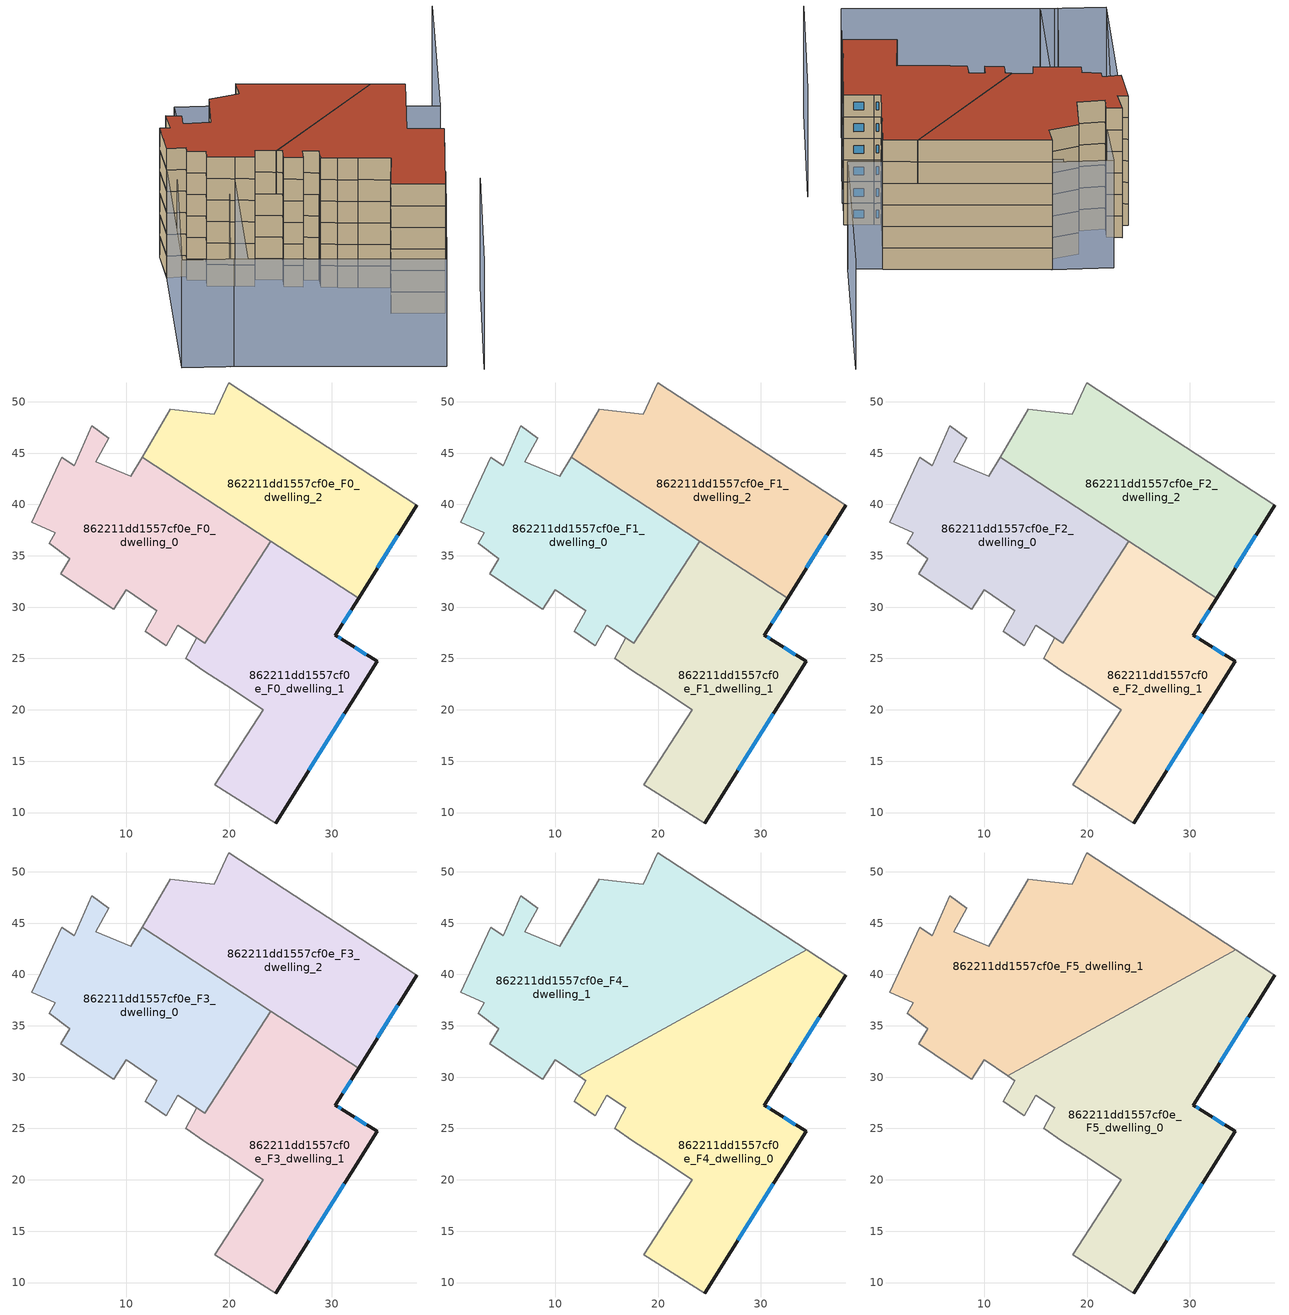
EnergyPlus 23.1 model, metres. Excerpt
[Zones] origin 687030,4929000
862211dd1557cf0e_F0_dwelling_0
 floor ground (EU_floor_Construction): 24.06,36.43 17.61,26.51 15,28.22 13.89,26.26 11.82,27.67 12.97,29.63 9.97,31.71 8.74,29.78 6.61,31.23 3.61,33.23 4.48,34.73 2.48,36.23 3.04,37.26 0.78,38.28 3.7,44.58 4.9,43.78 6.63,47.66 8.27,46.47 6.99,44.17 10.42,42.73 11.52,44.58 z0
 wall adiabatic (EU_wall_Construction): 11.52,44.58 10.42,42.73 6.99,44.17 8.27,46.47 6.63,47.66 4.9,43.78 3.7,44.58 0.78,38.28 3.04,37.26 2.48,36.23 4.48,34.73 3.61,33.23 6.61,31.23 8.74,29.78 9.97,31.71 12.97,29.63 11.82,27.67 13.89,26.26 15,28.22 16.85,27.01 z0:3
 wall to 862211dd1557cf0e_F0_dwelling_1 (EU_wall_Construction): 16.85,27 17.61,26.51 24.06,36.43 z0:3
 wall to 862211dd1557cf0e_F0_dwelling_2 (EU_wall_Construction): 24.06,36.43 11.52,44.58 z0:3
862211dd1557cf0e_F0_dwelling_1
 floor ground (EU_floor_Construction): 32.6,30.88 30.35,27.27 31.19,26.74 34.42,24.72 24.56,8.98 18.59,12.72 23.34,20.02 19.72,22.39 17.58,23.75 15.78,25.04 16.85,27 17.61,26.51 24.06,36.43 z0
 wall outside (EU_wall_Construction): 24.56,8.98 34.42,24.72 31.19,26.74 30.35,27.27 32.6,30.88 z0:3
 wall adiabatic (EU_wall_Construction): 16.85,27 15.78,25.04 17.58,23.75 19.72,22.39 23.34,20.02 18.59,12.72 24.56,8.98 z0:3
 wall to 862211dd1557cf0e_F0_dwelling_2 (EU_wall_Construction): 32.6,30.88 24.06,36.43 z0:3
 window (EU_Window_Construction): 31.08,28.44 31.87,29.7 / 30.91,26.91 30.62,27.09 / 33.37,25.37 32.24,26.08 / 27.76,14.1 31.21,19.6 z0.98:2.02
862211dd1557cf0e_F0_dwelling_2
 floor ground (EU_floor_Construction): 38.27,39.94 32.6,30.88 11.52,44.58 14.28,49.28 18.53,48.78 19.98,51.83 z0
 wall outside (EU_wall_Construction): 32.6,30.88 38.27,39.94 z0:3
 wall adiabatic (EU_wall_Construction): 38.27,39.94 19.98,51.83 18.53,48.78 14.28,49.28 11.52,44.58 z0:3
 window (EU_Window_Construction): 34.44,33.82 36.42,36.99 z0.98:2.02
862211dd1557cf0e_F1_dwelling_0
 floor to 862211dd1557cf0e_F0_dwelling_0 (EU_floor_Construction): 24.06,36.43 17.61,26.51 15,28.22 13.89,26.26 11.82,27.67 12.97,29.63 9.97,31.71 8.74,29.78 6.61,31.23 3.61,33.23 4.48,34.73 2.48,36.23 3.04,37.26 0.78,38.28 3.7,44.58 4.9,43.78 6.63,47.66 8.27,46.47 6.99,44.17 10.42,42.73 11.52,44.58 z3
 wall adiabatic (EU_wall_Construction): 11.52,44.58 10.42,42.73 6.99,44.17 8.27,46.47 6.63,47.66 4.9,43.78 3.7,44.58 0.78,38.28 3.04,37.26 2.48,36.23 4.48,34.73 3.61,33.23 6.61,31.23 8.74,29.78 9.97,31.71 12.97,29.63 11.82,27.67 13.89,26.26 15,28.22 16.85,27.01 z3:6
 wall to 862211dd1557cf0e_F1_dwelling_1 (EU_wall_Construction): 16.85,27 17.61,26.51 24.06,36.43 z3:6
 wall to 862211dd1557cf0e_F1_dwelling_2 (EU_wall_Construction): 24.06,36.43 11.52,44.58 z3:6
862211dd1557cf0e_F1_dwelling_1
 floor to 862211dd1557cf0e_F0_dwelling_1 (EU_floor_Construction): 32.6,30.88 30.35,27.27 31.19,26.74 34.42,24.72 24.56,8.98 18.59,12.72 23.34,20.02 19.72,22.39 17.58,23.75 15.78,25.04 16.85,27 17.61,26.51 24.06,36.43 z3
 wall outside (EU_wall_Construction): 24.56,8.98 34.42,24.72 31.19,26.74 30.35,27.27 32.6,30.88 z3:6
 wall adiabatic (EU_wall_Construction): 16.85,27 15.78,25.04 17.58,23.75 19.72,22.39 23.34,20.02 18.59,12.72 24.56,8.98 z3:6
 wall to 862211dd1557cf0e_F1_dwelling_2 (EU_wall_Construction): 32.6,30.88 24.06,36.43 z3:6
 window (EU_Window_Construction): 31.08,28.44 31.87,29.7 / 30.91,26.91 30.62,27.09 / 33.37,25.37 32.24,26.08 / 27.76,14.1 31.21,19.6 z3.98:5.02
862211dd1557cf0e_F1_dwelling_2
 floor to 862211dd1557cf0e_F0_dwelling_2 (EU_floor_Construction): 38.27,39.94 32.6,30.88 11.52,44.58 14.28,49.28 18.53,48.78 19.98,51.83 z3
 wall outside (EU_wall_Construction): 32.6,30.88 38.27,39.94 z3:6
 wall adiabatic (EU_wall_Construction): 38.27,39.94 19.98,51.83 18.53,48.78 14.28,49.28 11.52,44.58 z3:6
 window (EU_Window_Construction): 34.44,33.82 36.42,36.99 z3.98:5.02
862211dd1557cf0e_F2_dwelling_0
 floor to 862211dd1557cf0e_F1_dwelling_0 (EU_floor_Construction): 24.06,36.43 17.61,26.51 15,28.22 13.89,26.26 11.82,27.67 12.97,29.63 9.97,31.71 8.74,29.78 6.61,31.23 3.61,33.23 4.48,34.73 2.48,36.23 3.04,37.26 0.78,38.28 3.7,44.58 4.9,43.78 6.63,47.66 8.27,46.47 6.99,44.17 10.42,42.73 11.52,44.58 z6
 wall adiabatic (EU_wall_Construction): 11.52,44.58 10.42,42.73 6.99,44.17 8.27,46.47 6.63,47.66 4.9,43.78 3.7,44.58 0.78,38.28 3.04,37.26 2.48,36.23 4.48,34.73 3.61,33.23 6.61,31.23 8.74,29.78 9.97,31.71 12.97,29.63 11.82,27.67 13.89,26.26 15,28.22 16.85,27.01 z6:9
 wall to 862211dd1557cf0e_F2_dwelling_1 (EU_wall_Construction): 16.85,27 17.61,26.51 24.06,36.43 z6:9
 wall to 862211dd1557cf0e_F2_dwelling_2 (EU_wall_Construction): 24.06,36.43 11.52,44.58 z6:9
862211dd1557cf0e_F2_dwelling_1
 floor to 862211dd1557cf0e_F1_dwelling_1 (EU_floor_Construction): 32.6,30.88 30.35,27.27 31.19,26.74 34.42,24.72 24.56,8.98 18.59,12.72 23.34,20.02 19.72,22.39 17.58,23.75 15.78,25.04 16.85,27 17.61,26.51 24.06,36.43 z6
 wall outside (EU_wall_Construction): 24.56,8.98 34.42,24.72 31.19,26.74 30.35,27.27 32.6,30.88 z6:9
 wall adiabatic (EU_wall_Construction): 16.85,27 15.78,25.04 17.58,23.75 19.72,22.39 23.34,20.02 18.59,12.72 24.56,8.98 z6:9
 wall to 862211dd1557cf0e_F2_dwelling_2 (EU_wall_Construction): 32.6,30.88 24.06,36.43 z6:9
 window (EU_Window_Construction): 31.08,28.44 31.87,29.7 / 30.91,26.91 30.62,27.09 / 33.37,25.37 32.24,26.08 / 27.76,14.1 31.21,19.6 z6.98:8.02
862211dd1557cf0e_F2_dwelling_2
 floor to 862211dd1557cf0e_F1_dwelling_2 (EU_floor_Construction): 38.27,39.94 32.6,30.88 11.52,44.58 14.28,49.28 18.53,48.78 19.98,51.83 z6
 wall outside (EU_wall_Construction): 32.6,30.88 38.27,39.94 z6:9
 wall adiabatic (EU_wall_Construction): 38.27,39.94 19.98,51.83 18.53,48.78 14.28,49.28 11.52,44.58 z6:9
 window (EU_Window_Construction): 34.44,33.82 36.42,36.99 z6.98:8.02
862211dd1557cf0e_F3_dwelling_0
 floor to 862211dd1557cf0e_F2_dwelling_0 (EU_floor_Construction): 24.06,36.43 17.61,26.51 15,28.22 13.89,26.26 11.82,27.67 12.97,29.63 9.97,31.71 8.74,29.78 6.61,31.23 3.61,33.23 4.48,34.73 2.48,36.23 3.04,37.26 0.78,38.28 3.7,44.58 4.9,43.78 6.63,47.66 8.27,46.47 6.99,44.17 10.42,42.73 11.52,44.58 z9
 wall adiabatic (EU_wall_Construction): 11.52,44.58 10.42,42.73 6.99,44.17 8.27,46.47 6.63,47.66 4.9,43.78 3.7,44.58 0.78,38.28 3.04,37.26 2.48,36.23 4.48,34.73 3.61,33.23 6.61,31.23 8.74,29.78 9.97,31.71 12.97,29.63 11.82,27.67 13.89,26.26 15,28.22 16.85,27.01 z9:12
 wall to 862211dd1557cf0e_F3_dwelling_1 (EU_wall_Construction): 16.85,27 17.61,26.51 24.06,36.43 z9:12
 wall to 862211dd1557cf0e_F3_dwelling_2 (EU_wall_Construction): 24.06,36.43 11.52,44.58 z9:12
862211dd1557cf0e_F3_dwelling_1
 floor to 862211dd1557cf0e_F2_dwelling_1 (EU_floor_Construction): 32.6,30.88 30.35,27.27 31.19,26.74 34.42,24.72 24.56,8.98 18.59,12.72 23.34,20.02 19.72,22.39 17.58,23.75 15.78,25.04 16.85,27 17.61,26.51 24.06,36.43 z9
 wall outside (EU_wall_Construction): 24.56,8.98 34.42,24.72 31.19,26.74 30.35,27.27 32.6,30.88 z9:12
 wall adiabatic (EU_wall_Construction): 16.85,27 15.78,25.04 17.58,23.75 19.72,22.39 23.34,20.02 18.59,12.72 24.56,8.98 z9:12
 wall to 862211dd1557cf0e_F3_dwelling_2 (EU_wall_Construction): 32.6,30.88 24.06,36.43 z9:12
 window (EU_Window_Construction): 31.08,28.44 31.87,29.7 / 30.91,26.91 30.62,27.09 / 33.37,25.37 32.24,26.08 / 27.76,14.1 31.21,19.6 z9.98:11.02
862211dd1557cf0e_F3_dwelling_2
 floor to 862211dd1557cf0e_F2_dwelling_2 (EU_floor_Construction): 38.27,39.94 32.6,30.88 11.52,44.58 14.28,49.28 18.53,48.78 19.98,51.83 z9
 wall outside (EU_wall_Construction): 32.6,30.88 38.27,39.94 z9:12
 wall adiabatic (EU_wall_Construction): 38.27,39.94 19.98,51.83 18.53,48.78 14.28,49.28 11.52,44.58 z9:12
 window (EU_Window_Construction): 34.44,33.82 36.42,36.99 z9.98:11.02
862211dd1557cf0e_F4_dwelling_0
 floor to 862211dd1557cf0e_F3_dwelling_0 (EU_floor_Construction): 24.06,36.43 17.61,26.51 15,28.22 13.89,26.26 11.82,27.67 12.97,29.63 12.26,30.12 23.87,36.55 z12
 floor to 862211dd1557cf0e_F3_dwelling_1 (EU_floor_Construction): 32.6,30.88 30.35,27.27 31.19,26.74 34.42,24.72 24.56,8.98 18.59,12.72 23.34,20.02 19.72,22.39 17.58,23.75 15.78,25.04 16.85,27 17.61,26.51 24.06,36.43 z12
 floor to 862211dd1557cf0e_F3_dwelling_2 (EU_floor_Construction): 38.27,39.94 32.6,30.88 23.87,36.55 34.46,42.41 z12
 wall outside (EU_wall_Construction): 24.56,8.98 34.42,24.72 31.19,26.74 30.35,27.27 38.27,39.94 z12:15
 wall adiabatic (EU_wall_Construction): 12.26,30.12 12.97,29.63 11.82,27.67 13.89,26.26 15,28.22 16.85,27 15.78,25.04 17.58,23.75 19.72,22.39 23.34,20.02 18.59,12.72 24.56,8.98 / 38.27,39.94 34.46,42.41 z12:15
 wall to 862211dd1557cf0e_F4_dwelling_1 (EU_wall_Construction): 34.46,42.41 12.26,30.12 z12:15
 window (EU_Window_Construction): 32.92,31.39 35.69,35.82 / 30.91,26.91 30.62,27.09 / 33.37,25.37 32.24,26.08 / 27.76,14.1 31.21,19.6 z12.98:14.02
862211dd1557cf0e_F4_dwelling_1
 floor to 862211dd1557cf0e_F3_dwelling_0 (EU_floor_Construction): 23.87,36.55 12.26,30.12 9.97,31.71 8.74,29.78 6.61,31.23 3.61,33.23 4.48,34.73 2.48,36.23 3.04,37.26 0.78,38.28 3.7,44.58 4.9,43.78 6.63,47.66 8.27,46.47 6.99,44.17 10.42,42.73 11.52,44.58 z12
 floor to 862211dd1557cf0e_F3_dwelling_2 (EU_floor_Construction): 34.46,42.41 23.87,36.55 11.52,44.58 14.28,49.28 18.53,48.78 19.98,51.83 z12
 wall adiabatic (EU_wall_Construction): 34.46,42.41 19.98,51.83 18.53,48.78 14.28,49.28 10.42,42.73 6.99,44.17 8.27,46.47 6.63,47.66 4.9,43.78 3.7,44.58 0.78,38.28 3.04,37.26 2.48,36.23 4.48,34.73 3.61,33.23 6.61,31.23 8.74,29.78 9.97,31.71 12.26,30.12 z12:15
862211dd1557cf0e_F5_dwelling_0
 floor to 862211dd1557cf0e_F4_dwelling_0 (EU_floor_Construction): 38.27,39.94 30.35,27.27 31.19,26.74 34.42,24.72 24.56,8.98 18.59,12.72 23.34,20.02 19.72,22.39 17.58,23.75 15.78,25.04 16.85,27 15,28.22 13.89,26.26 11.82,27.67 12.97,29.63 12.26,30.12 34.46,42.41 z15
 wall outside (EU_wall_Construction): 24.56,8.98 34.42,24.72 31.19,26.74 30.35,27.27 38.27,39.94 z15:18
 wall adiabatic (EU_wall_Construction): 12.26,30.12 12.97,29.63 11.82,27.67 13.89,26.26 15,28.22 16.85,27 15.78,25.04 17.58,23.75 19.72,22.39 23.34,20.02 18.59,12.72 24.56,8.98 / 38.27,39.94 34.46,42.41 z15:18
 wall to 862211dd1557cf0e_F5_dwelling_1 (EU_wall_Construction): 34.46,42.41 12.26,30.12 z15:18
 window (EU_Window_Construction): 32.92,31.39 35.69,35.82 / 30.91,26.91 30.62,27.09 / 33.37,25.37 32.24,26.08 / 27.76,14.1 31.21,19.6 z15.98:17.02
 roof outside (EU_roof_Construction): 24.56,8.98 34.42,24.72 31.19,26.74 30.35,27.27 38.27,39.94 34.46,42.41 12.26,30.12 12.97,29.63 11.82,27.67 13.89,26.26 15,28.22 16.85,27 15.78,25.04 17.58,23.75 19.72,22.39 23.34,20.02 18.59,12.72 z18
862211dd1557cf0e_F5_dwelling_1
 floor to 862211dd1557cf0e_F4_dwelling_1 (EU_floor_Construction): 34.46,42.41 12.26,30.12 9.97,31.71 8.74,29.78 6.61,31.23 3.61,33.23 4.48,34.73 2.48,36.23 3.04,37.26 0.78,38.28 3.7,44.58 4.9,43.78 6.63,47.66 8.27,46.47 6.99,44.17 10.42,42.73 14.28,49.28 18.53,48.78 19.98,51.83 z15
 wall adiabatic (EU_wall_Construction): 34.46,42.41 19.98,51.83 18.53,48.78 14.28,49.28 10.42,42.73 6.99,44.17 8.27,46.47 6.63,47.66 4.9,43.78 3.7,44.58 0.78,38.28 3.04,37.26 2.48,36.23 4.48,34.73 3.61,33.23 6.61,31.23 8.74,29.78 9.97,31.71 12.26,30.12 z15:18
 roof outside (EU_roof_Construction): 34.46,42.41 19.98,51.83 18.53,48.78 14.28,49.28 10.42,42.73 6.99,44.17 8.27,46.47 6.63,47.66 4.9,43.78 3.7,44.58 0.78,38.28 3.04,37.26 2.48,36.23 4.48,34.73 3.61,33.23 6.61,31.23 8.74,29.78 9.97,31.71 12.26,30.12 z18
shading: 0.24,34.97 -13.64,12.23 / 18.76,-9.37 33.25,14.3 / 59.14,66.23 42.1,37.6 / 42.1,37.6 18.27,51.78 / -13.83,11.89 0.88,38.46 / 0.88,38.46 8.33,34.33 / 8.33,34.33 -6.38,7.76 / -6.38,7.76 -13.83,11.89 / 15.16,-6.01 -8.35,8.88 / -8.35,8.88 7.21,33.45 / 7.21,33.45 30.72,18.56 / 30.72,18.56 15.16,-6.01 / 6.99,44.17 12.97,55.54 / 12.97,55.54 20.11,51.78 / 20.11,51.78 14.13,40.41 / 14.13,40.41 6.99,44.17 z0:15
[Building]
EU S2 Campaign: North Axis=0; Terrain=City; Solar Distribution=FullExterior
[Site:Location]
Bologna: Latitude=44.5; Longitude=11.25; Time Zone=1; Elevation=37
[SizingPeriod:WeatherFileDays]
AnnualSizingPeriod: Begin Month=1; Begin Day of Month=1; End Month=12; End Day of Month=31; Day of Week for Start Day=Monday; Use Weather File Daylight Saving Period=No; Use Weather File Rain and Snow Indicators=No
[MATERIAL]
EU_InternalMass_Material: Roughness=MediumRough; Thickness=0.1; Conductivity=1; Density=1800; Specific Heat=900; Thermal Absorptance=0.9; Solar Absorptance=0.7; Visible Absorptance=0.7
[MATERIAL:NOMASS] Roughness=MediumRough; Thermal Absorptance=0.9; Solar Absorptance=0.7; Visible Absorptance=0.7
Name | Thermal Resistance
EU_wall_NoMass | 0.905828
EU_roof_NoMass | 0.37593
EU_floor_NoMass | 0.67114
[WINDOWMATERIAL:SIMPLEGLAZINGSYSTEM]
EU_Window_SimpleGlazing: UFactor=4.52486; Solar Heat Gain Coefficient=0.85; Visible Transmittance=0.85
[CONSTRUCTION]
EU_wall_Construction: EU_wall_NoMass
EU_roof_Construction: EU_roof_NoMass
EU_floor_Construction: EU_floor_NoMass
EU_InternalMass_Construction: EU_InternalMass_Material
EU_Window_Construction: EU_Window_SimpleGlazing
[ZONE] Type=1; Multiplier=1; Ceiling Height=autocalculate; Floor Area=autocalculate; Part of Total Floor Area=Yes
Name | Volume
862211dd1557cf0e_F0_dwelling_0; 862211dd1557cf0e_F1_dwelling_0; 862211dd1557cf0e_F2_dwelling_0; 862211dd1557cf0e_F3_dwelling_0 | 756.269
862211dd1557cf0e_F4_dwelling_0 | 1142.65
862211dd1557cf0e_F5_dwelling_0 | 1142.67
862211dd1557cf0e_F0_dwelling_1; 862211dd1557cf0e_F1_dwelling_1; 862211dd1557cf0e_F2_dwelling_1; 862211dd1557cf0e_F3_dwelling_1 | 767.238
862211dd1557cf0e_F4_dwelling_1 | 1142.6
862211dd1557cf0e_F5_dwelling_1 | 1142.62
862211dd1557cf0e_F0_dwelling_2; 862211dd1557cf0e_F1_dwelling_2; 862211dd1557cf0e_F2_dwelling_2; 862211dd1557cf0e_F3_dwelling_2 | 761.763
[INTERNALMASS] Construction=EU_InternalMass_Construction
Name | Zone or ZoneList | Surface Area
862211dd1557cf0e_F0_dwelling_0_EU_InternalMass | 862211dd1557cf0e_F0_dwelling_0 | 252.097
862211dd1557cf0e_F0_dwelling_1_EU_InternalMass | 862211dd1557cf0e_F0_dwelling_1 | 255.747
862211dd1557cf0e_F0_dwelling_2_EU_InternalMass | 862211dd1557cf0e_F0_dwelling_2 | 253.921
862211dd1557cf0e_F1_dwelling_0_EU_InternalMass | 862211dd1557cf0e_F1_dwelling_0 | 252.097
862211dd1557cf0e_F1_dwelling_1_EU_InternalMass | 862211dd1557cf0e_F1_dwelling_1 | 255.747
862211dd1557cf0e_F1_dwelling_2_EU_InternalMass | 862211dd1557cf0e_F1_dwelling_2 | 253.921
862211dd1557cf0e_F2_dwelling_0_EU_InternalMass | 862211dd1557cf0e_F2_dwelling_0 | 252.097
862211dd1557cf0e_F2_dwelling_1_EU_InternalMass | 862211dd1557cf0e_F2_dwelling_1 | 255.747
862211dd1557cf0e_F2_dwelling_2_EU_InternalMass | 862211dd1557cf0e_F2_dwelling_2 | 253.921
862211dd1557cf0e_F3_dwelling_0_EU_InternalMass | 862211dd1557cf0e_F3_dwelling_0 | 252.097
862211dd1557cf0e_F3_dwelling_1_EU_InternalMass | 862211dd1557cf0e_F3_dwelling_1 | 255.747
862211dd1557cf0e_F3_dwelling_2_EU_InternalMass | 862211dd1557cf0e_F3_dwelling_2 | 253.921
862211dd1557cf0e_F4_dwelling_0_EU_InternalMass | 862211dd1557cf0e_F4_dwelling_0 | 380.89
862211dd1557cf0e_F4_dwelling_1_EU_InternalMass | 862211dd1557cf0e_F4_dwelling_1 | 380.873
862211dd1557cf0e_F5_dwelling_0_EU_InternalMass | 862211dd1557cf0e_F5_dwelling_0 | 380.89
862211dd1557cf0e_F5_dwelling_1_EU_InternalMass | 862211dd1557cf0e_F5_dwelling_1 | 380.873
[OTHEREQUIPMENT] Fuel Type=Electricity; Design Level Calculation Method=Watts/Area; Power per Zone Floor Area=1; Fraction Latent=0; Fraction Radiant=0; Fraction Lost=0; Carbon Dioxide Generation Rate=0; EndUse Subcategory=EU_Step8_InternalGains
Name | Zone or ZoneList or Space or SpaceList | Schedule
EU_Step8_InternalGain_862211dd1557cf0e_F0_dwelling_0_f000 | 862211dd1557cf0e_F0_dwelling_0 | EU_Step8_GainSchedule_862211dd1557cf0e_F0_dwelling_0_f000
EU_Step8_InternalGain_862211dd1557cf0e_F0_dwelling_1_f000 | 862211dd1557cf0e_F0_dwelling_1 | EU_Step8_GainSchedule_862211dd1557cf0e_F0_dwelling_1_f000
EU_Step8_InternalGain_862211dd1557cf0e_F0_dwelling_2_f000 | 862211dd1557cf0e_F0_dwelling_2 | EU_Step8_GainSchedule_862211dd1557cf0e_F0_dwelling_2_f000
EU_Step8_InternalGain_862211dd1557cf0e_F1_dwelling_0_f000 | 862211dd1557cf0e_F1_dwelling_0 | EU_Step8_GainSchedule_862211dd1557cf0e_F1_dwelling_0_f000
EU_Step8_InternalGain_862211dd1557cf0e_F1_dwelling_1_f000 | 862211dd1557cf0e_F1_dwelling_1 | EU_Step8_GainSchedule_862211dd1557cf0e_F1_dwelling_1_f000
EU_Step8_InternalGain_862211dd1557cf0e_F1_dwelling_2_f000 | 862211dd1557cf0e_F1_dwelling_2 | EU_Step8_GainSchedule_862211dd1557cf0e_F1_dwelling_2_f000
EU_Step8_InternalGain_862211dd1557cf0e_F2_dwelling_0_f000 | 862211dd1557cf0e_F2_dwelling_0 | EU_Step8_GainSchedule_862211dd1557cf0e_F2_dwelling_0_f000
EU_Step8_InternalGain_862211dd1557cf0e_F2_dwelling_1_f000 | 862211dd1557cf0e_F2_dwelling_1 | EU_Step8_GainSchedule_862211dd1557cf0e_F2_dwelling_1_f000
EU_Step8_InternalGain_862211dd1557cf0e_F2_dwelling_2_f000 | 862211dd1557cf0e_F2_dwelling_2 | EU_Step8_GainSchedule_862211dd1557cf0e_F2_dwelling_2_f000
EU_Step8_InternalGain_862211dd1557cf0e_F3_dwelling_0_f000 | 862211dd1557cf0e_F3_dwelling_0 | EU_Step8_GainSchedule_862211dd1557cf0e_F3_dwelling_0_f000
EU_Step8_InternalGain_862211dd1557cf0e_F3_dwelling_1_f000 | 862211dd1557cf0e_F3_dwelling_1 | EU_Step8_GainSchedule_862211dd1557cf0e_F3_dwelling_1_f000
EU_Step8_InternalGain_862211dd1557cf0e_F3_dwelling_2_f000 | 862211dd1557cf0e_F3_dwelling_2 | EU_Step8_GainSchedule_862211dd1557cf0e_F3_dwelling_2_f000
EU_Step8_InternalGain_862211dd1557cf0e_F4_dwelling_0_f000 | 862211dd1557cf0e_F4_dwelling_0 | EU_Step8_GainSchedule_862211dd1557cf0e_F4_dwelling_0_f000
EU_Step8_InternalGain_862211dd1557cf0e_F4_dwelling_1_f000 | 862211dd1557cf0e_F4_dwelling_1 | EU_Step8_GainSchedule_862211dd1557cf0e_F4_dwelling_1_f000
EU_Step8_InternalGain_862211dd1557cf0e_F5_dwelling_0_f000 | 862211dd1557cf0e_F5_dwelling_0 | EU_Step8_GainSchedule_862211dd1557cf0e_F5_dwelling_0_f000
EU_Step8_InternalGain_862211dd1557cf0e_F5_dwelling_1_f000 | 862211dd1557cf0e_F5_dwelling_1 | EU_Step8_GainSchedule_862211dd1557cf0e_F5_dwelling_1_f000
[ZONEVENTILATION:DESIGNFLOWRATE] Schedule=EU_AlwaysOn; Design Flow Rate Calculation Method=AirChanges/Hour; Air Changes per Hour=0.73129; Ventilation Type=Natural; Fan Pressure Rise=0; Fan Total Efficiency=1; Constant Term Coefficient=1; Temperature Term Coefficient=0; Velocity Term Coefficient=0; Velocity Squared Term Coefficient=0; Minimum Indoor Temperature=-100; Maximum Indoor Temperature=100; Delta Temperature=-100; Minimum Outdoor Temperature=-100; Maximum Outdoor Temperature=100; Maximum Wind Speed=40
Name | Zone or ZoneList or Space or SpaceList
EU_ConstantAir_862211dd1557cf0e_F0_dwelling_0 | 862211dd1557cf0e_F0_dwelling_0
EU_ConstantAir_862211dd1557cf0e_F0_dwelling_1 | 862211dd1557cf0e_F0_dwelling_1
EU_ConstantAir_862211dd1557cf0e_F0_dwelling_2 | 862211dd1557cf0e_F0_dwelling_2
EU_ConstantAir_862211dd1557cf0e_F1_dwelling_0 | 862211dd1557cf0e_F1_dwelling_0
EU_ConstantAir_862211dd1557cf0e_F1_dwelling_1 | 862211dd1557cf0e_F1_dwelling_1
EU_ConstantAir_862211dd1557cf0e_F1_dwelling_2 | 862211dd1557cf0e_F1_dwelling_2
EU_ConstantAir_862211dd1557cf0e_F2_dwelling_0 | 862211dd1557cf0e_F2_dwelling_0
EU_ConstantAir_862211dd1557cf0e_F2_dwelling_1 | 862211dd1557cf0e_F2_dwelling_1
EU_ConstantAir_862211dd1557cf0e_F2_dwelling_2 | 862211dd1557cf0e_F2_dwelling_2
EU_ConstantAir_862211dd1557cf0e_F3_dwelling_0 | 862211dd1557cf0e_F3_dwelling_0
EU_ConstantAir_862211dd1557cf0e_F3_dwelling_1 | 862211dd1557cf0e_F3_dwelling_1
EU_ConstantAir_862211dd1557cf0e_F3_dwelling_2 | 862211dd1557cf0e_F3_dwelling_2
EU_ConstantAir_862211dd1557cf0e_F4_dwelling_0 | 862211dd1557cf0e_F4_dwelling_0
EU_ConstantAir_862211dd1557cf0e_F4_dwelling_1 | 862211dd1557cf0e_F4_dwelling_1
EU_ConstantAir_862211dd1557cf0e_F5_dwelling_0 | 862211dd1557cf0e_F5_dwelling_0
EU_ConstantAir_862211dd1557cf0e_F5_dwelling_1 | 862211dd1557cf0e_F5_dwelling_1
[HVACTEMPLATE:THERMOSTAT] Constant Heating Setpoint=20; Constant Cooling Setpoint=50
EU_HeatOnly_862211dd1557cf0e_F0_dwelling_0; EU_HeatOnly_862211dd1557cf0e_F0_dwelling_1; EU_HeatOnly_862211dd1557cf0e_F0_dwelling_2; EU_HeatOnly_862211dd1557cf0e_F1_dwelling_0; EU_HeatOnly_862211dd1557cf0e_F1_dwelling_1; EU_HeatOnly_862211dd1557cf0e_F1_dwelling_2; EU_HeatOnly_862211dd1557cf0e_F2_dwelling_0; EU_HeatOnly_862211dd1557cf0e_F2_dwelling_1; EU_HeatOnly_862211dd1557cf0e_F2_dwelling_2; EU_HeatOnly_862211dd1557cf0e_F3_dwelling_0; EU_HeatOnly_862211dd1557cf0e_F3_dwelling_1; EU_HeatOnly_862211dd1557cf0e_F3_dwelling_2; EU_HeatOnly_862211dd1557cf0e_F4_dwelling_0; EU_HeatOnly_862211dd1557cf0e_F4_dwelling_1; EU_HeatOnly_862211dd1557cf0e_F5_dwelling_0; EU_HeatOnly_862211dd1557cf0e_F5_dwelling_1
[HVACTEMPLATE:ZONE:IDEALLOADSAIRSYSTEM] System Availability Schedule=EU_AlwaysOn; Maximum Heating Supply Air Temperature=50; Minimum Cooling Supply Air Temperature=13; Maximum Heating Supply Air Humidity Ratio=0.0156; Minimum Cooling Supply Air Humidity Ratio=0.0077; Heating Limit=NoLimit; Cooling Limit=NoLimit; Heating Availability Schedule=EU_AlwaysOn; Cooling Availability Schedule=EU_CoolingOff; Dehumidification Control Type=ConstantSensibleHeatRatio; Cooling Sensible Heat Ratio=0.7; Dehumidification Setpoint=60; Humidification Control Type=None; Humidification Setpoint=30; Outdoor Air Method=None; Outdoor Air Flow Rate per Person=0.00944; Outdoor Air Flow Rate per Zone Floor Area=0; Outdoor Air Flow Rate per Zone=0; Demand Controlled Ventilation Type=None; Outdoor Air Economizer Type=NoEconomizer; Heat Recovery Type=None; Sensible Heat Recovery Effectiveness=0.7; Latent Heat Recovery Effectiveness=0.65
Name | Template Thermostat
862211dd1557cf0e_F0_dwelling_0 | EU_HeatOnly_862211dd1557cf0e_F0_dwelling_0
862211dd1557cf0e_F0_dwelling_1 | EU_HeatOnly_862211dd1557cf0e_F0_dwelling_1
862211dd1557cf0e_F0_dwelling_2 | EU_HeatOnly_862211dd1557cf0e_F0_dwelling_2
862211dd1557cf0e_F1_dwelling_0 | EU_HeatOnly_862211dd1557cf0e_F1_dwelling_0
862211dd1557cf0e_F1_dwelling_1 | EU_HeatOnly_862211dd1557cf0e_F1_dwelling_1
862211dd1557cf0e_F1_dwelling_2 | EU_HeatOnly_862211dd1557cf0e_F1_dwelling_2
862211dd1557cf0e_F2_dwelling_0 | EU_HeatOnly_862211dd1557cf0e_F2_dwelling_0
862211dd1557cf0e_F2_dwelling_1 | EU_HeatOnly_862211dd1557cf0e_F2_dwelling_1
862211dd1557cf0e_F2_dwelling_2 | EU_HeatOnly_862211dd1557cf0e_F2_dwelling_2
862211dd1557cf0e_F3_dwelling_0 | EU_HeatOnly_862211dd1557cf0e_F3_dwelling_0
862211dd1557cf0e_F3_dwelling_1 | EU_HeatOnly_862211dd1557cf0e_F3_dwelling_1
862211dd1557cf0e_F3_dwelling_2 | EU_HeatOnly_862211dd1557cf0e_F3_dwelling_2
862211dd1557cf0e_F4_dwelling_0 | EU_HeatOnly_862211dd1557cf0e_F4_dwelling_0
862211dd1557cf0e_F4_dwelling_1 | EU_HeatOnly_862211dd1557cf0e_F4_dwelling_1
862211dd1557cf0e_F5_dwelling_0 | EU_HeatOnly_862211dd1557cf0e_F5_dwelling_0
862211dd1557cf0e_F5_dwelling_1 | EU_HeatOnly_862211dd1557cf0e_F5_dwelling_1
[SIZING:ZONE] Zone Cooling Design Supply Air Temperature Input Method=SupplyAirTemperature; Zone Cooling Design Supply Air Temperature=13; Zone Heating Design Supply Air Temperature Input Method=SupplyAirTemperature; Zone Heating Design Supply Air Temperature=50; Zone Cooling Design Supply Air Humidity Ratio=0.008; Zone Heating Design Supply Air Humidity Ratio=0.008; Cooling Design Air Flow Method=DesignDay; Cooling Design Air Flow Rate=0; Cooling Minimum Air Flow per Zone Floor Area=0.000762; Cooling Minimum Air Flow=0; Cooling Minimum Air Flow Fraction=0.2; Heating Design Air Flow Method=DesignDay; Heating Design Air Flow Rate=0; Heating Maximum Air Flow per Zone Floor Area=0.002032; Heating Maximum Air Flow=0.141576; Heating Maximum Air Flow Fraction=0.3; Account for Dedicated Outdoor Air System=No; Dedicated Outdoor Air System Control Strategy=NeutralSupplyAir; Dedicated Outdoor Air Low Setpoint Temperature for Design=autosize; Dedicated Outdoor Air High Setpoint Temperature for Design=autosize; Zone Load Sizing Method=Sensible Load Only No Latent Load; Zone Latent Cooling Design Supply Air Humidity Ratio Input Method=HumidityRatioDifference; Zone Cooling Design Supply Air Humidity Ratio Difference=0.005; Zone Latent Heating Design Supply Air Humidity Ratio Input Method=HumidityRatioDifference; Zone Humidification Design Supply Air Humidity Ratio Difference=0.005
862211dd1557cf0e_F0_dwelling_0; 862211dd1557cf0e_F0_dwelling_1; 862211dd1557cf0e_F0_dwelling_2; 862211dd1557cf0e_F1_dwelling_0; 862211dd1557cf0e_F1_dwelling_1; 862211dd1557cf0e_F1_dwelling_2; 862211dd1557cf0e_F2_dwelling_0; 862211dd1557cf0e_F2_dwelling_1; 862211dd1557cf0e_F2_dwelling_2; 862211dd1557cf0e_F3_dwelling_0; 862211dd1557cf0e_F3_dwelling_1; 862211dd1557cf0e_F3_dwelling_2; 862211dd1557cf0e_F4_dwelling_0; 862211dd1557cf0e_F4_dwelling_1; 862211dd1557cf0e_F5_dwelling_0; 862211dd1557cf0e_F5_dwelling_1
[SCHEDULE:CONSTANT]
Name | Hourly Value
EU_AlwaysOn | 1
EU_CoolingOff | 0
[SCHEDULE:FILE] Column Number=1; Rows to Skip at Top=0; Number of Hours of Data=8760; Column Separator=Comma; Interpolate to Timestep=No; Minutes per Item=60; Adjust Schedule for Daylight Savings=Yes
Name | File
EU_Step8_GainSchedule_862211dd1557cf0e_F0_dwelling_0_f000 | ../../schedules/862211dd1557cf0e/862211dd1557cf0e_F0_dwelling_0_f000_gain.csv
EU_Step8_GainSchedule_862211dd1557cf0e_F0_dwelling_1_f000 | ../../schedules/862211dd1557cf0e/862211dd1557cf0e_F0_dwelling_1_f000_gain.csv
EU_Step8_GainSchedule_862211dd1557cf0e_F0_dwelling_2_f000 | ../../schedules/862211dd1557cf0e/862211dd1557cf0e_F0_dwelling_2_f000_gain.csv
EU_Step8_GainSchedule_862211dd1557cf0e_F1_dwelling_0_f000 | ../../schedules/862211dd1557cf0e/862211dd1557cf0e_F1_dwelling_0_f000_gain.csv
EU_Step8_GainSchedule_862211dd1557cf0e_F1_dwelling_1_f000 | ../../schedules/862211dd1557cf0e/862211dd1557cf0e_F1_dwelling_1_f000_gain.csv
EU_Step8_GainSchedule_862211dd1557cf0e_F1_dwelling_2_f000 | ../../schedules/862211dd1557cf0e/862211dd1557cf0e_F1_dwelling_2_f000_gain.csv
EU_Step8_GainSchedule_862211dd1557cf0e_F2_dwelling_0_f000 | ../../schedules/862211dd1557cf0e/862211dd1557cf0e_F2_dwelling_0_f000_gain.csv
EU_Step8_GainSchedule_862211dd1557cf0e_F2_dwelling_1_f000 | ../../schedules/862211dd1557cf0e/862211dd1557cf0e_F2_dwelling_1_f000_gain.csv
EU_Step8_GainSchedule_862211dd1557cf0e_F2_dwelling_2_f000 | ../../schedules/862211dd1557cf0e/862211dd1557cf0e_F2_dwelling_2_f000_gain.csv
EU_Step8_GainSchedule_862211dd1557cf0e_F3_dwelling_0_f000 | ../../schedules/862211dd1557cf0e/862211dd1557cf0e_F3_dwelling_0_f000_gain.csv
EU_Step8_GainSchedule_862211dd1557cf0e_F3_dwelling_1_f000 | ../../schedules/862211dd1557cf0e/862211dd1557cf0e_F3_dwelling_1_f000_gain.csv
EU_Step8_GainSchedule_862211dd1557cf0e_F3_dwelling_2_f000 | ../../schedules/862211dd1557cf0e/862211dd1557cf0e_F3_dwelling_2_f000_gain.csv
EU_Step8_GainSchedule_862211dd1557cf0e_F4_dwelling_0_f000 | ../../schedules/862211dd1557cf0e/862211dd1557cf0e_F4_dwelling_0_f000_gain.csv
EU_Step8_GainSchedule_862211dd1557cf0e_F4_dwelling_1_f000 | ../../schedules/862211dd1557cf0e/862211dd1557cf0e_F4_dwelling_1_f000_gain.csv
EU_Step8_GainSchedule_862211dd1557cf0e_F5_dwelling_0_f000 | ../../schedules/862211dd1557cf0e/862211dd1557cf0e_F5_dwelling_0_f000_gain.csv
EU_Step8_GainSchedule_862211dd1557cf0e_F5_dwelling_1_f000 | ../../schedules/862211dd1557cf0e/862211dd1557cf0e_F5_dwelling_1_f000_gain.csv
